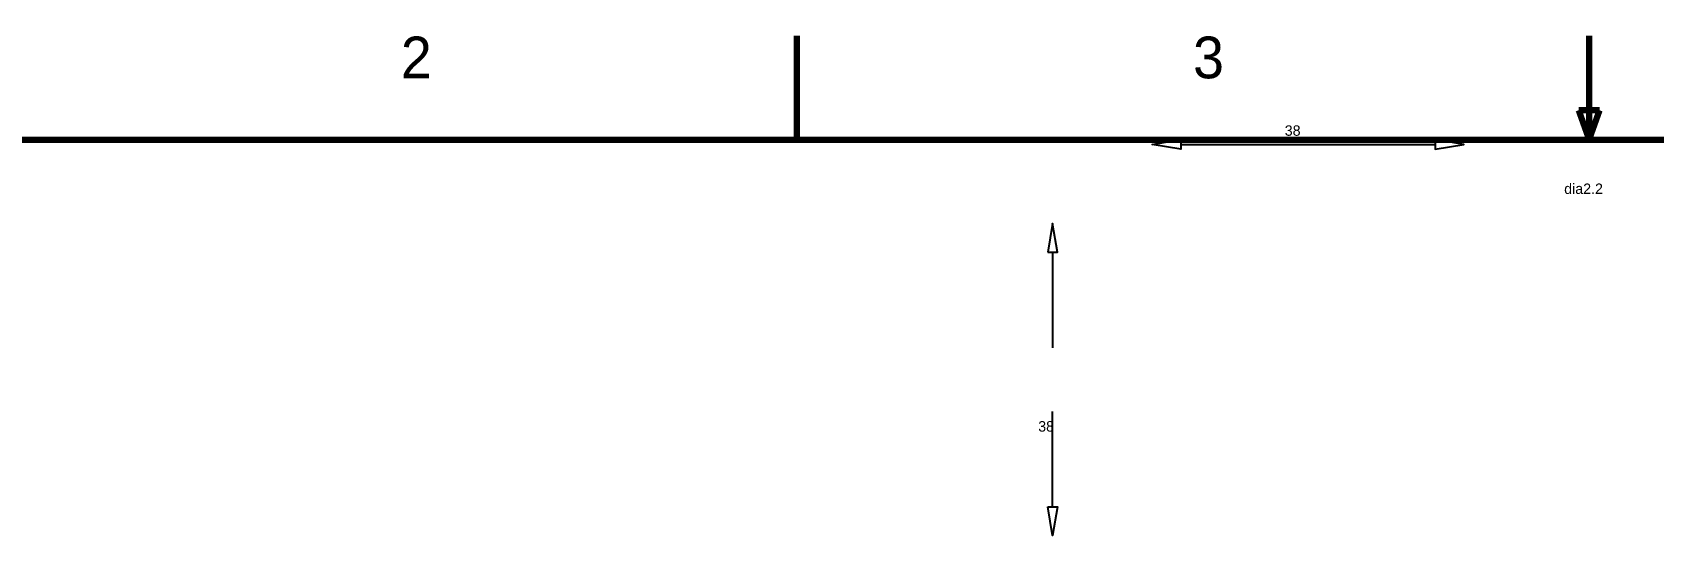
# Model space of a CAD drawing. Extents: x -173 to 447, y -249 to 197.
# Drawn here: x -52.5 to 145, y 135.9 to 197.1 of the extents above; entities that cross this region are included whole.
import ezdxf
from ezdxf.enums import TextEntityAlignment as Align

# ---------------------------------------------------------------- set-up
doc = ezdxf.new("R2010")
doc.units = 0
doc.layers.add('BG_DIMENSION', color=2, linetype='CONTINUOUS')
doc.layers.add('BG_SILKSCREEN_TOP', color=7, linetype='CONTINUOUS')

msp = doc.modelspace()

# ---------------------------------------------------------------- linework, layer by layer
at = {"layer": 'BG_DIMENSION', "const_width": 0.762}
for points in [[(40.671242, 184.054242), (40.671242, 196.754242)], [(137.191242, 184.054242), (137.191242, 196.754242)], [(138.46429, 187.655454), (135.92429, 187.655454)], [(135.92429, 187.655454), (137.19429, 184.099454)], [(137.19429, 184.099454), (138.46429, 187.655454)], [(-159.734758, 184.054242), (434.117242, 184.054242)]]:
    msp.add_lwpolyline(points, dxfattribs=at)
at = {"layer": 'BG_DIMENSION'}
for points in [[(87.443056, 184.083706), (87.443056, 182.917084), (83.94319, 183.500522)], [(118.442994, 184.083706), (118.442994, 182.917084), (121.943114, 183.500522)], [(71.237856, 170.3578), (72.404732, 170.3578), (71.821294, 173.857666)], [(71.237856, 139.357862), (72.404732, 139.357862), (71.821294, 135.857742)]]:
    msp.add_lwpolyline(points, close=True, dxfattribs=at)
for points in [[(87.443056, 183.500522), (118.442994, 183.500522)], [(71.821294, 170.3578), (71.821294, 158.74111)], [(71.821294, 139.357862), (71.821294, 150.974552)]]:
    msp.add_lwpolyline(points, dxfattribs=at)
at = {"layer": 'BG_SILKSCREEN_TOP', "const_width": 0.762}
for points in [[(40.671242, 184.054242), (40.671242, 196.754242)], [(137.191242, 184.054242), (137.191242, 196.754242)], [(138.46429, 187.655454), (135.92429, 187.655454)], [(135.92429, 187.655454), (137.19429, 184.099454)], [(137.19429, 184.099454), (138.46429, 187.655454)], [(-159.734758, 184.054242), (434.117242, 184.054242)]]:
    msp.add_lwpolyline(points, dxfattribs=at)

# ---------------------------------------------------------------- texts
at = {"layer": 'BG_DIMENSION'}
for s, p in [('2', (-7.588758, 191.547242)), ('3', (88.931242, 191.547242))]:
    msp.add_text(s, height=5.08, dxfattribs=at).set_placement(p)
at = {"layer": 'BG_DIMENSION', "width": 1.02}
for p in [(100.109782, 184.550558), (70.071234, 148.524468)]:
    msp.add_text('38', height=1.27, dxfattribs=at).set_placement(p)
msp.add_text('dia2.2', height=1.27, dxfattribs=at).set_placement((136.515094, 177.464974), align=Align.CENTER)
at = {"layer": 'BG_SILKSCREEN_TOP'}
for s, p in [('2', (-7.588758, 191.547242)), ('3', (88.931242, 191.547242))]:
    msp.add_text(s, height=5.08, dxfattribs=at).set_placement(p)

doc.saveas('drawing.dxf')
